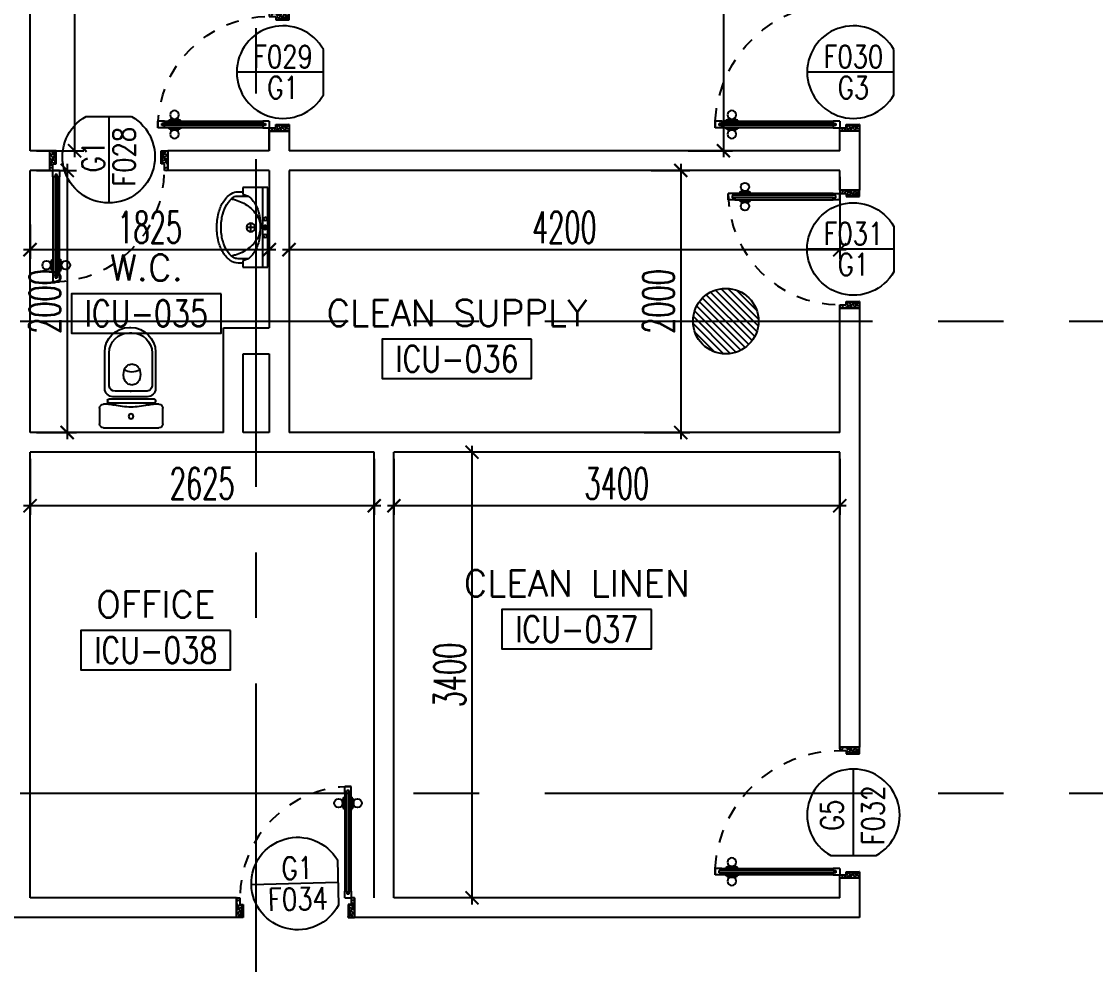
# Model space of a CAD drawing. Extents: x 276011.4 to 276105.3, y 57291.9 to 57371.4.
# Drawn here: x 276036.59 to 276044.78, y 57308.25 to 57315.45 of the extents above; entities that cross this region are included whole.
import ezdxf
from ezdxf.enums import TextEntityAlignment as Align

# ---------------------------------------------------------------- set-up
doc = ezdxf.new("R2010")
doc.units = 0
doc.header["$MEASUREMENT"] = 0
doc.header["$PDMODE"] = 34
doc.linetypes.add('CENTERX2', pattern=[4, 2.5, -0.5, 0.5, -0.5])
doc.linetypes.add('HIDDEN', pattern=[0.375, 0.25, -0.125])
doc.layers.get('0').update_dxf_attribs({"linetype": 'CONTINUOUS'})
doc.layers.get('DEFPOINTS').update_dxf_attribs({"linetype": 'CONTINUOUS'})
for name, color, linetype in [('AXES', 11, 'CENTERX2'), ('DIM', 4, 'CONTINUOUS'), ('DOOR', 7, 'CONTINUOUS'), ('DOOR-CR', 2, 'CONTINUOUS'), ('DOOR-NO', 3, 'CONTINUOUS'), ('FIX', 3, 'CONTINUOUS'), ('HAT', 8, 'CONTINUOUS'), ('RM-BOX', 4, 'CONTINUOUS'), ('RM-NAME', 2, 'CONTINUOUS'), ('RM-NO', 2, 'CONTINUOUS'), ('SUNI-FUR', 11, 'CONTINUOUS'), ('WALL', 2, 'CONTINUOUS')]:
    doc.layers.add(name, color=color, linetype=linetype)
doc.styles.add('ROMANS', font='ROMANS.shx', dxfattribs={"width": 0.6})
doc.dimstyles.new('STANDARD in', dxfattribs={"dimtxt": 0.24, "dimasz": 0.1, "dimexe": 0.07, "dimexo": 0.05, "dimgap": 0.05, "dimtad": 1, "dimdec": 0, "dimlfac": 1000, "dimzin": 0, "dimdsep": 46, "dimtxsty": 'ROMANS', "dimblk": 'ARCHTICK', "dimcen": 0.05, "dimdle": 0.05, "dimclrd": 4, "dimclre": 4, "dimclrt": 2, "dimadec": 0, "dimazin": 0, "dimtfac": 1, "dimtdec": 0, "dimtmove": 2, "dimatfit": 3, "dimfxl": 0, "dimtolj": 1, "dimtzin": 0, "dimarcsym": 0})

# ---------------------------------------------------------------- blocks, each defined once
blk = doc.blocks.new('DD1')
at = {"layer": 'DOOR-CR'}
blk.add_line((-307.6, 0), (352.8, 0), dxfattribs=at)
blk.add_lwpolyline([(-307.6, -172.9, 3.820224), (-307.6, 172.9)], format="xyb", close=True, dxfattribs=at)
at = {"layer": 'DOOR-NO', "color": 255, "style": 'ROMANS', "width": 0.8}
for tag, p in [('G', (0, 183.5)), ('000', (0, -141.4))]:
    blk.add_attdef(tag, text='', height=204, dxfattribs=at).set_placement(p, align=Align.MIDDLE)
blk = doc.blocks.new('DOOR90')
at = {"layer": 'DOOR', "color": 0, "linetype": 'ByBlock'}
for p, q in [((-150, 0), (-150, -25)), ((-150, 0), (0, 0)), ((0, -50), (0, 0)), ((-1000, -25), (-1000, -75)), ((-1000, -75), (-1000, -25)), ((-950, -25), (-1000, -25)), ((-950, -75), (-1000, -75)), ((-970, -42), (-970, -58)), ((-950, -42), (-970, -42)), ((-950, -58), (-970, -58)), ((-950, -25), (-950, -42)), ((-950, -58), (-950, -75)), ((-917.6, -25), (-917.6, -17.8)), ((-827.6, -17.8), (-917.6, -17.8)), ((-917.6, -75), (-917.6, -82.2)), ((-905, -17.8), (-905, -8.8)), ((-905, -8.8), (-840.2, -8.8)), ((-905, -17.8), (-840.2, -17.8)), ((-840.2, -17.8), (-840.2, -8.8)), ((-827.6, -25), (-827.6, -17.8)), ((-827.6, -75), (-827.6, -82.2)), ((-200, -42), (-200, -25)), ((-200, -25), (-150, -25)), ((-180, -42), (-200, -42)), ((-200, -75), (-200, -58)), ((-200, -58), (-180, -58)), ((-150, -75), (-200, -75)), ((-180, -58), (-180, -42)), ((-150, -75), (-150, -25)), ((-150, -25), (-100, -25)), ((-100, -25), (-100, -50)), ((-100, -50), (0, -50)), ((-827.6, -82.2), (-917.6, -82.2)), ((-905, -82.2), (-905, -91.2)), ((-905, -82.2), (-840.2, -82.2)), ((-905, -91.2), (-840.2, -91.2)), ((-840.2, -82.2), (-840.2, -91.2)), ((-150, -900), (-150, -875)), ((-150, -875), (-100, -875)), ((0, -900), (-150, -900)), ((-150, -900), (0, -900)), ((-100, -850), (0, -850)), ((-100, -875), (-100, -850)), ((0, -850), (0, -900))]:
    blk.add_line(p, q, dxfattribs=at)
at = {"layer": 'DOOR', "color": 9, "linetype": 'ByBlock'}
for p, q in [((0, -50), (-113.7, 0)), ((0, -50), (-40.1, 0)), ((0, -50), (-100, -36.6)), ((0, -850), (-113.7, -900)), ((0, -850), (-100, -863.4)), ((0, -850), (-40.1, -900))]:
    blk.add_line(p, q, dxfattribs=at)
at = {"layer": 'DOOR', "linetype": 'ByBlock'}
for p, q in [((-200, -25), (-950, -25)), ((-200, -42), (-950, -42)), ((-200, -58), (-950, -58)), ((-950, -75), (-200, -75))]:
    blk.add_line(p, q, dxfattribs=at)
at = {"layer": 'DOOR', "color": 0, "linetype": 'ByBlock'}
for centre in [(-872.6, 23.5), (-872.6, -123.5)]:
    blk.add_circle(centre, 32.4, dxfattribs=at)
at = {"layer": 'DOOR', "color": 9, "linetype": 'ByBlock'}
for centre, radius, start, end in [((0, -50), 154.4, 161.10529, 166.28577), ((0, -50), 134.4, 158.15985, 169.28002), ((0, -50), 94.4, 148.01819, 180), ((0, -50), 74.4, 137.77643, 180), ((0, -50), 114.4, 154.08384, 167.37743), ((0, -50), 54.4, 113.20738, 180), ((0, -50), 34.4, 90, 180), ((0, -50), 14.4, 90, 180), ((0, -850), 154.4, 193.71423, 198.89471), ((0, -850), 134.4, 190.71998, 201.84015), ((0, -850), 94.4, 180, 211.98181), ((0, -850), 74.4, 180, 222.22357), ((0, -850), 54.4, 180, 246.79262), ((0, -850), 34.4, 180, 270), ((0, -850), 14.4, 180, 270)]:
    blk.add_arc(centre, radius, start, end, dxfattribs=at)
at = {"layer": 'DOOR', "linetype": 'HIDDEN', "ltscale": 0.5}
blk.add_arc((-150, -25), 850, 180, 270, dxfattribs=at)
blk = doc.blocks.new('3')
at = {"layer": 'FIX', "linetype": 'Continuous'}
for p, q in [((-0.3039, -0.1919), (-0.3039, 0)), ((-0.3039, 0), (0.3039, 0)), ((0.3039, 0), (0.3039, -0.1919)), ((-0.3039, -0.039), (0.3039, -0.039)), ((-0.0156, -0.021), (0.0155, -0.021)), ((0, -0.0055), (0, -0.0366)), ((-0.2387, -0.1496), (-0.2537, -0.1919)), ((-0.2389, -0.15), (-0.2389, -0.2275)), ((-0.0325, -0.13), (0.0325, -0.13)), ((0, -0.0975), (0, -0.1625)), ((0.2537, -0.1919), (0.2387, -0.1496)), ((0.2389, -0.2275), (0.2389, -0.15)), ((-0.2537, -0.1919), (-0.3039, -0.1919)), ((-0.2714, -0.1919), (-0.2714, -0.2275)), ((0.3039, -0.1919), (0.2537, -0.1919)), ((0.2714, -0.2275), (0.2714, -0.1919))]:
    blk.add_line(p, q, dxfattribs=at)
for centre, radius in [((-0.065, -0.021), 0.0124), ((0, -0.021), 0.0155), ((0.065, -0.021), 0.0124), ((0, -0.13), 0.0325)]:
    blk.add_circle(centre, radius, dxfattribs=at)
for centre, radius, start, end in [((-0.0338, -0.3673), 0.3061, 101.93634, 117.03767), ((0.0403, -0.2967), 0.2498, 119.72362, 144.03917), ((0, -0.5271), 0.4694, 90, 101.93634), ((-0.0031, -0.2275), 0.1682, 88.83225, 118.55587), ((0.0078, -0.528), 0.4705, 79.01047, 90.9468), ((0.012, -0.189), 0.1301, 60.55458, 95.14645), ((-0.0537, -0.3121), 0.2697, 36.94223, 61.25778), ((0.028, -0.3651), 0.3068, 61.81222, 76.91355), ((-0.0851, -0.2667), 0.1932, 117.03767, 142.6695), ((0.104, -0.3429), 0.3284, 144.03917, 163.27388), ((-0.104, -0.3429), 0.3284, 16.72612, 35.96083), ((0.0851, -0.2667), 0.1932, 37.3305, 62.96233), ((-0.1708, -0.2275), 0.1005, 180, 214.67303), ((-0.1708, -0.2275), 0.068, 180, 214.67303), ((0.1868, -0.2338), 0.0525, 326.79159, 6.91072), ((0.1911, -0.2352), 0.0807, 325.32697, 5.44611), ((-0.0893, -0.1711), 0.1997, 214.67303, 239.08672), ((-0.0893, -0.1711), 0.1672, 214.67303, 239.08672), ((0.2045, -0.3731), 0.4333, 163.27388, 167.26414), ((-0.0354, -0.0811), 0.2721, 239.08672, 256.06993), ((0.0354, -0.0811), 0.2721, 283.93007, 300.91328), ((0.0828, -0.1603), 0.1798, 300.91328, 325.32697), ((0.0828, -0.1603), 0.2123, 300.91328, 325.32697), ((-0.2045, -0.3731), 0.4333, 12.62498, 16.72612), ((-0.0354, -0.0811), 0.3046, 239.08672, 256.06993), ((0, 0.0617), 0.4517, 256.06993, 270), ((0, 0.0617), 0.4192, 256.06993, 270), ((0, 0.0617), 0.4192, 270, 283.93007), ((0, 0.0617), 0.4517, 270, 283.93007), ((0.0354, -0.0811), 0.3046, 283.93007, 300.91328)]:
    blk.add_arc(centre, radius, start, end, dxfattribs=at)
blk = doc.blocks.new('2')
at = {"layer": 'FIX', "linetype": 'Continuous'}
for p, q in [((0.0137, 0.765), (0.0041, 0.765)), ((0.0144, 0.7241), (-0.0048, 0.7241)), ((-0.1849, 0.576), (-0.1849, 0.2998)), ((0.2027, 0.2998), (0.2027, 0.576)), ((-0.1587, 0.5702), (-0.1587, 0.3197)), ((0.1683, 0.3197), (0.1683, 0.5702)), ((-0.0651, 0.438), (-0.0703, 0.4064)), ((-0.005, 0.4872), (-0.0292, 0.4813)), ((0.0193, 0.4813), (-0.005, 0.4872)), ((0.0603, 0.4064), (0.0551, 0.438)), ((-0.0703, 0.4064), (-0.0651, 0.3747)), ((-0.0292, 0.3314), (-0.005, 0.3255)), ((-0.005, 0.3255), (0.0193, 0.3314)), ((0.0565, 0.3772), (0.0603, 0.4064)), ((-0.1129, 0.2792), (0.0084, 0.2792)), ((0.0012, 0.2792), (0.1226, 0.2792)), ((0.0084, 0.2792), (0.0012, 0.2792)), ((-0.2113, 0.1798), (-0.1699, 0.1798)), ((-0.1863, 0.1994), (-0.1863, 0.2076)), ((-0.1763, 0.2176), (0.1724, 0.2176)), ((0.1724, 0.1894), (-0.1763, 0.1894)), ((-0.1219, 0.2368), (0.0089, 0.2368)), ((0.0089, 0.2368), (0.1397, 0.2368)), ((0.1743, 0.1798), (0.2113, 0.1798)), ((0.1743, 0.1798), (0.1743, 0.1798)), ((0.1824, 0.2076), (0.1824, 0.1994)), ((-0.2413, 0.03), (-0.2413, 0.1498)), ((0.2413, 0.1498), (0.2413, 0.03)), ((0.2113, 0), (-0.2113, 0))]:
    blk.add_line(p, q, dxfattribs=at)
blk.add_circle((0.0019, 0.0872), 0.0184, dxfattribs=at)
for centre, radius, start, end in [((0.0041, 0.576), 0.189, 90, 180), ((0.0137, 0.576), 0.189, 0, 90), ((-0.0048, 0.5702), 0.1539, 90, 180), ((0.0144, 0.5702), 0.1539, 0, 90), ((0.0126, 0.412), 0.082, 141.07583, 161.50405), ((-0.0074, 0.5367), 0.1117, 239.42337, 302.91619), ((0.0019, 0.4207), 0.0682, 117.15318, 141.07583), ((-0.0119, 0.4207), 0.0682, 38.92417, 62.84682), ((-0.0226, 0.412), 0.082, 18.49595, 38.92417), ((0.0126, 0.4007), 0.082, 198.49595, 218.92417), ((0.0019, 0.392), 0.0682, 218.92417, 242.84682), ((-0.0119, 0.392), 0.0682, 297.15318, 321.07583), ((-0.0289, 0.4058), 0.0901, 321.07583, 341.50405), ((-0.1219, 0.2998), 0.063, 180, 270), ((-0.1156, 0.3224), 0.0432, 183.51288, 273.51288), ((0.1252, 0.3224), 0.0432, 266.48712, 356.48712), ((0.1397, 0.2998), 0.063, 270, 0), ((-0.2113, 0.1498), 0.03, 90, 180), ((-0.1763, 0.2076), 0.01, 90, 180), ((-0.1763, 0.1994), 0.01, 180, 270), ((-0.2015, -0.2523), 0.4332, 79.75352, 85.81091), ((0.0746, 1.126), 0.9726, 258.19384, 265.73474), ((-0.0701, 1.126), 0.9726, 274.26526, 281.80616), ((0.2059, -0.2523), 0.4332, 94.18909, 100.24648), ((0.1724, 0.2076), 0.01, 0, 90), ((0.1724, 0.1994), 0.01, 270, 0), ((0.2113, 0.1498), 0.03, 0, 90), ((-0.2113, 0.03), 0.03, 180, 270), ((0.2113, 0.03), 0.03, 270, 0)]:
    blk.add_arc(centre, radius, start, end, dxfattribs=at)
blk = doc.blocks.new('_ARCHTICK')
at = {"color": 0, "linetype": 'ByBlock', "const_width": 0.15}
blk.add_lwpolyline([(-0.5, -0.5), (0.5, 0.5)], dxfattribs=at)
blk = doc.blocks.new('*D297')
at = {"layer": 'DEFPOINTS', "color": 0, "linetype": 'ByBlock', "ltscale": 0.3}
for p in [(276041.619, 57317.8629), (276041.619, 57314.4629), (276041.9386, 57314.4629)]:
    blk.add_point(p, dxfattribs=at)
at = {"layer": 'DIM', "color": 4, "linetype": 'ByBlock', "lineweight": -2, "ltscale": 0.3}
for p, q in [((276041.9386, 57317.9129), (276041.9386, 57314.4129)), ((276041.669, 57317.8629), (276042.0086, 57317.8629)), ((276041.669, 57314.4629), (276042.0086, 57314.4629))]:
    blk.add_line(p, q, dxfattribs=at)
at = {"layer": 'DIM', "color": 4, "linetype": 'ByBlock', "lineweight": -2, "ltscale": 0.3, "xscale": 0.1, "yscale": 0.1, "zscale": 0.1}
for p, rotation in [((276041.9386, 57317.8629), 90), ((276041.9386, 57314.4629), 270)]:
    blk.add_blockref('_ARCHTICK', p, dxfattribs=dict(at, rotation=rotation))
at = {"layer": 'DIM', "color": 2, "linetype": 'ByBlock', "ltscale": 0.3, "insert": (276041.7686, 57316.1629), "char_height": 0.24, "attachment_point": 5, "rotation": 90, "style": 'ROMANS'}
blk.add_mtext('\\A1;3400', dxfattribs=at)
blk = doc.blocks.new('*D296')
at = {"layer": 'DEFPOINTS', "color": 0, "linetype": 'ByBlock', "ltscale": 0.3}
for p in [(276041.3375, 57314.3129), (276041.2847, 57312.3129), (276041.6132, 57312.3129)]:
    blk.add_point(p, dxfattribs=at)
at = {"layer": 'DIM', "color": 4, "linetype": 'ByBlock', "lineweight": -2, "ltscale": 0.3}
for p, q in [((276041.6132, 57314.3629), (276041.6132, 57312.2629)), ((276041.3875, 57314.3129), (276041.6832, 57314.3129)), ((276041.3347, 57312.3129), (276041.6832, 57312.3129))]:
    blk.add_line(p, q, dxfattribs=at)
at = {"layer": 'DIM', "color": 4, "linetype": 'ByBlock', "lineweight": -2, "ltscale": 0.3, "xscale": 0.1, "yscale": 0.1, "zscale": 0.1}
for p, rotation in [((276041.6132, 57314.3129), 90), ((276041.6132, 57312.3129), 270)]:
    blk.add_blockref('_ARCHTICK', p, dxfattribs=dict(at, rotation=rotation))
at = {"layer": 'DIM', "color": 2, "linetype": 'ByBlock', "ltscale": 0.3, "insert": (276041.4432, 57313.3129), "char_height": 0.24, "attachment_point": 5, "rotation": 90, "style": 'ROMANS'}
blk.add_mtext('\\A1;2000', dxfattribs=at)
blk = doc.blocks.new('*D285')
at = {"layer": 'DEFPOINTS', "color": 0, "linetype": 'ByBlock', "ltscale": 0.3}
for p in [(276036.6505, 57314.3129), (276036.6505, 57312.3129), (276036.934, 57312.3129)]:
    blk.add_point(p, dxfattribs=at)
at = {"layer": 'DIM', "color": 4, "linetype": 'ByBlock', "lineweight": -2, "ltscale": 0.3}
for p, q in [((276036.934, 57314.3629), (276036.934, 57312.2629)), ((276036.7005, 57314.3129), (276037.004, 57314.3129)), ((276036.7005, 57312.3129), (276037.004, 57312.3129))]:
    blk.add_line(p, q, dxfattribs=at)
at = {"layer": 'DIM', "color": 4, "linetype": 'ByBlock', "lineweight": -2, "ltscale": 0.3, "xscale": 0.1, "yscale": 0.1, "zscale": 0.1}
for p, rotation in [((276036.934, 57314.3129), 90), ((276036.934, 57312.3129), 270)]:
    blk.add_blockref('_ARCHTICK', p, dxfattribs=dict(at, rotation=rotation))
at = {"layer": 'DIM', "color": 2, "linetype": 'ByBlock', "ltscale": 0.3, "insert": (276036.764, 57313.3129), "char_height": 0.24, "attachment_point": 5, "rotation": 90, "style": 'ROMANS'}
blk.add_mtext('\\A1;2000', dxfattribs=at)
blk = doc.blocks.new('*D284')
at = {"layer": 'DEFPOINTS', "color": 0, "linetype": 'ByBlock', "ltscale": 0.3}
for p in [(276038.4755, 57314.3129), (276036.6505, 57313.9509), (276038.4755, 57313.7083)]:
    blk.add_point(p, dxfattribs=at)
at = {"layer": 'DIM', "color": 4, "linetype": 'ByBlock', "lineweight": -2, "ltscale": 0.3}
for p, q in [((276038.4755, 57314.2629), (276038.4755, 57313.6383)), ((276036.6505, 57313.9009), (276036.6505, 57313.6383)), ((276036.6005, 57313.7083), (276038.5255, 57313.7083))]:
    blk.add_line(p, q, dxfattribs=at)
at = {"layer": 'DIM', "color": 4, "linetype": 'ByBlock', "lineweight": -2, "ltscale": 0.3, "xscale": 0.1, "yscale": 0.1, "zscale": 0.1, "rotation": 180}
blk.add_blockref('_ARCHTICK', (276036.6505, 57313.7083), dxfattribs=at)
at = {"layer": 'DIM', "color": 4, "linetype": 'ByBlock', "lineweight": -2, "ltscale": 0.3, "xscale": 0.1, "yscale": 0.1, "zscale": 0.1}
blk.add_blockref('_ARCHTICK', (276038.4755, 57313.7083), dxfattribs=at)
at = {"layer": 'DIM', "color": 2, "linetype": 'ByBlock', "ltscale": 0.3, "insert": (276037.563, 57313.8783), "char_height": 0.24, "attachment_point": 5, "style": 'ROMANS'}
blk.add_mtext('\\A1;1825', dxfattribs=at)
blk = doc.blocks.new('*D282')
at = {"layer": 'DEFPOINTS', "color": 0, "linetype": 'ByBlock', "ltscale": 0.3}
for p in [(276036.6505, 57317.8629), (276036.6505, 57314.4629), (276036.9901, 57314.4629)]:
    blk.add_point(p, dxfattribs=at)
at = {"layer": 'DIM', "color": 4, "linetype": 'ByBlock', "lineweight": -2, "ltscale": 0.3}
for p, q in [((276036.9901, 57317.9129), (276036.9901, 57314.4129)), ((276036.7005, 57317.8629), (276037.0601, 57317.8629)), ((276036.7005, 57314.4629), (276037.0601, 57314.4629))]:
    blk.add_line(p, q, dxfattribs=at)
at = {"layer": 'DIM', "color": 4, "linetype": 'ByBlock', "lineweight": -2, "ltscale": 0.3, "xscale": 0.1, "yscale": 0.1, "zscale": 0.1}
for p, rotation in [((276036.9901, 57317.8629), 90), ((276036.9901, 57314.4629), 270)]:
    blk.add_blockref('_ARCHTICK', p, dxfattribs=dict(at, rotation=rotation))
at = {"layer": 'DIM', "color": 2, "linetype": 'ByBlock', "ltscale": 0.3, "insert": (276036.8201, 57316.1629), "char_height": 0.24, "attachment_point": 5, "rotation": 90, "style": 'ROMANS'}
blk.add_mtext('\\A1;3400', dxfattribs=at)
blk = doc.blocks.new('*D281')
at = {"layer": 'DEFPOINTS', "color": 0, "linetype": 'ByBlock', "ltscale": 0.3}
for p in [(276038.6255, 57314.3129), (276042.8255, 57314.3129), (276042.8255, 57313.7083)]:
    blk.add_point(p, dxfattribs=at)
at = {"layer": 'DIM', "color": 4, "linetype": 'ByBlock', "lineweight": -2, "ltscale": 0.3}
for p, q in [((276038.6255, 57314.2629), (276038.6255, 57313.6383)), ((276042.8255, 57314.2629), (276042.8255, 57313.6383)), ((276038.5755, 57313.7083), (276042.8755, 57313.7083))]:
    blk.add_line(p, q, dxfattribs=at)
at = {"layer": 'DIM', "color": 4, "linetype": 'ByBlock', "lineweight": -2, "ltscale": 0.3, "xscale": 0.1, "yscale": 0.1, "zscale": 0.1, "rotation": 180}
blk.add_blockref('_ARCHTICK', (276038.6255, 57313.7083), dxfattribs=at)
at = {"layer": 'DIM', "color": 4, "linetype": 'ByBlock', "lineweight": -2, "ltscale": 0.3, "xscale": 0.1, "yscale": 0.1, "zscale": 0.1}
blk.add_blockref('_ARCHTICK', (276042.8255, 57313.7083), dxfattribs=at)
at = {"layer": 'DIM', "color": 2, "linetype": 'ByBlock', "ltscale": 0.3, "insert": (276040.7255, 57313.8783), "char_height": 0.24, "attachment_point": 5, "style": 'ROMANS'}
blk.add_mtext('\\A1;4200', dxfattribs=at)
blk = doc.blocks.new('*D280')
at = {"layer": 'DEFPOINTS', "color": 0, "linetype": 'ByBlock', "ltscale": 0.3}
for p in [(276040.9077, 57312.1629), (276040.0208, 57308.7629), (276040.3646, 57308.7629)]:
    blk.add_point(p, dxfattribs=at)
at = {"layer": 'DIM', "color": 4, "linetype": 'ByBlock', "lineweight": -2, "ltscale": 0.3}
for p, q in [((276040.8577, 57312.1629), (276039.9508, 57312.1629)), ((276040.0208, 57312.2129), (276040.0208, 57308.7129)), ((276040.3146, 57308.7629), (276039.9508, 57308.7629))]:
    blk.add_line(p, q, dxfattribs=at)
at = {"layer": 'DIM', "color": 4, "linetype": 'ByBlock', "lineweight": -2, "ltscale": 0.3, "xscale": 0.1, "yscale": 0.1, "zscale": 0.1}
for p, rotation in [((276040.0208, 57312.1629), 90), ((276040.0208, 57308.7629), 270)]:
    blk.add_blockref('_ARCHTICK', p, dxfattribs=dict(at, rotation=rotation))
at = {"layer": 'DIM', "color": 2, "linetype": 'ByBlock', "ltscale": 0.3, "insert": (276039.8508, 57310.4629), "char_height": 0.24, "attachment_point": 5, "rotation": 90, "style": 'ROMANS'}
blk.add_mtext('\\A1;3400', dxfattribs=at)
blk = doc.blocks.new('*D279')
at = {"layer": 'DEFPOINTS', "color": 0, "linetype": 'ByBlock', "ltscale": 0.3}
for p in [(276039.4255, 57312.1629), (276042.8255, 57312.1629), (276039.4255, 57311.7547)]:
    blk.add_point(p, dxfattribs=at)
at = {"layer": 'DIM', "color": 4, "linetype": 'ByBlock', "lineweight": -2, "ltscale": 0.3}
for p, q in [((276039.4255, 57312.1129), (276039.4255, 57311.6847)), ((276042.8255, 57312.1129), (276042.8255, 57311.6847)), ((276042.8755, 57311.7547), (276039.3755, 57311.7547))]:
    blk.add_line(p, q, dxfattribs=at)
at = {"layer": 'DIM', "color": 4, "linetype": 'ByBlock', "lineweight": -2, "ltscale": 0.3, "xscale": 0.1, "yscale": 0.1, "zscale": 0.1, "rotation": 180}
blk.add_blockref('_ARCHTICK', (276039.4255, 57311.7547), dxfattribs=at)
at = {"layer": 'DIM', "color": 4, "linetype": 'ByBlock', "lineweight": -2, "ltscale": 0.3, "xscale": 0.1, "yscale": 0.1, "zscale": 0.1}
blk.add_blockref('_ARCHTICK', (276042.8255, 57311.7547), dxfattribs=at)
at = {"layer": 'DIM', "color": 2, "linetype": 'ByBlock', "ltscale": 0.3, "insert": (276041.1255, 57311.9247), "char_height": 0.24, "attachment_point": 5, "style": 'ROMANS'}
blk.add_mtext('\\A1;3400', dxfattribs=at)
blk = doc.blocks.new('*D278')
at = {"layer": 'DEFPOINTS', "color": 0, "linetype": 'ByBlock', "ltscale": 0.3}
for p in [(276036.6505, 57312.1629), (276039.2755, 57312.1629), (276036.6505, 57311.7547)]:
    blk.add_point(p, dxfattribs=at)
at = {"layer": 'DIM', "color": 4, "linetype": 'ByBlock', "lineweight": -2, "ltscale": 0.3}
for p, q in [((276036.6505, 57312.1129), (276036.6505, 57311.6847)), ((276039.2755, 57312.1129), (276039.2755, 57311.6847)), ((276039.3255, 57311.7547), (276036.6005, 57311.7547))]:
    blk.add_line(p, q, dxfattribs=at)
at = {"layer": 'DIM', "color": 4, "linetype": 'ByBlock', "lineweight": -2, "ltscale": 0.3, "xscale": 0.1, "yscale": 0.1, "zscale": 0.1, "rotation": 180}
blk.add_blockref('_ARCHTICK', (276036.6505, 57311.7547), dxfattribs=at)
at = {"layer": 'DIM', "color": 4, "linetype": 'ByBlock', "lineweight": -2, "ltscale": 0.3, "xscale": 0.1, "yscale": 0.1, "zscale": 0.1}
blk.add_blockref('_ARCHTICK', (276039.2755, 57311.7547), dxfattribs=at)
at = {"layer": 'DIM', "color": 2, "linetype": 'ByBlock', "ltscale": 0.3, "insert": (276037.963, 57311.9247), "char_height": 0.24, "attachment_point": 5, "style": 'ROMANS'}
blk.add_mtext('\\A1;2625', dxfattribs=at)
blk = doc.blocks.new('DOOR-10')
at = {"layer": 'DOOR', "color": 0, "linetype": 'ByBlock'}
for p, q in [((-25.7, 1100), (-75.7, 1100)), ((-75.7, 1100), (-25.7, 1100)), ((-75.7, 1050), (-75.7, 1100)), ((-42.7, 1070), (-58.7, 1070)), ((-58.7, 1050), (-58.7, 1070)), ((-42.7, 1050), (-42.7, 1070)), ((-25.7, 1050), (-25.7, 1100)), ((-82.9, 1005), (-91.9, 1005)), ((-91.9, 1005), (-91.9, 940.2)), ((-75.7, 1017.6), (-82.9, 1017.6)), ((-82.9, 927.6), (-82.9, 1017.6)), ((-82.9, 1005), (-82.9, 940.2)), ((-58.7, 1050), (-75.7, 1050)), ((-25.7, 1050), (-42.7, 1050)), ((-25.7, 1017.6), (-18.5, 1017.6)), ((-18.5, 927.6), (-18.5, 1017.6)), ((-18.5, 1005), (-9.5, 1005)), ((-18.5, 1005), (-18.5, 940.2)), ((-9.5, 1005), (-9.5, 940.2)), ((-82.9, 940.2), (-91.9, 940.2)), ((-75.7, 927.6), (-82.9, 927.6)), ((-25.7, 927.6), (-18.5, 927.6)), ((-18.5, 940.2), (-9.5, 940.2)), ((-75.7, 200), (-58.7, 200)), ((-75.7, 150), (-75.7, 200)), ((-58.7, 200), (-58.7, 180)), ((-58.7, 180), (-42.7, 180)), ((-42.7, 200), (-25.7, 200)), ((-42.7, 180), (-42.7, 200)), ((-25.7, 200), (-25.7, 150)), ((-1000.7, 0), (-1000.7, 150)), ((-1000.7, 150), (-975.7, 150)), ((-1000.7, 150), (-1000.7, 0)), ((-975.7, 150), (-975.7, 100)), ((-975.7, 100), (-950.7, 100)), ((-950.7, 100), (-950.7, 0)), ((-75.7, 150), (-25.7, 150)), ((-50.7, 100), (-50.7, 0)), ((-25.7, 100), (-50.7, 100)), ((-0.7, 150), (-25.7, 150)), ((-25.7, 150), (-25.7, 100)), ((-950.7, 0), (-1000.7, 0)), ((-50.7, 0), (-0.7, 0))]:
    blk.add_line(p, q, dxfattribs=at)
at = {"layer": 'DOOR', "linetype": 'ByBlock'}
for p, q in [((-75.7, 1050), (-75.7, 200)), ((-58.7, 200), (-58.7, 1050)), ((-42.7, 200), (-42.7, 1050)), ((-25.7, 200), (-25.7, 1050))]:
    blk.add_line(p, q, dxfattribs=at)
at = {"layer": 'DOOR', "color": 9, "linetype": 'ByBlock'}
for p, q in [((-950.7, 0), (-1000.7, 113.7)), ((-950.7, 0), (-964.1, 100)), ((-50.7, 0), (-0.7, 113.7)), ((-50.7, 0), (-37.3, 100)), ((-0.7, 0), (-0.7, 150)), ((-950.7, 0), (-1000.7, 40.1)), ((-50.7, 0), (-0.7, 40.1))]:
    blk.add_line(p, q, dxfattribs=at)
at = {"layer": 'DOOR', "color": 0, "linetype": 'ByBlock'}
for centre in [(-124.2, 972.6), (22.8, 972.6)]:
    blk.add_circle(centre, 32.4, dxfattribs=at)
at = {"layer": 'DOOR', "linetype": 'HIDDEN', "ltscale": 0.5}
blk.add_arc((-23.4, 149.1), 952.3, 93.14816, 179.94816, dxfattribs=at)
at = {"layer": 'DOOR', "color": 9, "linetype": 'ByBlock'}
for centre, radius, start, end in [((-950.7, 0), 154.4, 103.71423, 108.89471), ((-950.7, 0), 134.4, 100.71998, 111.84015), ((-950.7, 0), 94.4, 90, 121.98181), ((-50.7, 0), 94.4, 58.01819, 90), ((-50.7, 0), 134.4, 68.15985, 79.28002), ((-50.7, 0), 114.4, 64.08384, 77.37743), ((-50.7, 0), 154.4, 71.10529, 76.28577), ((-950.7, 0), 74.4, 90, 132.22357), ((-950.7, 0), 54.4, 90, 156.79262), ((-950.7, 0), 34.4, 90, 180), ((-950.7, 0), 14.4, 90, 180), ((-50.7, 0), 74.4, 47.77643, 90), ((-50.7, 0), 54.4, 23.20738, 90), ((-50.7, 0), 34.4, 0, 90), ((-50.7, 0), 14.4, 0, 90)]:
    blk.add_arc(centre, radius, start, end, dxfattribs=at)
blk = doc.blocks.new('RM1')
at = {"layer": 'RM-BOX'}
blk.add_lwpolyline([(569.9, -200), (-569.9, -200), (-569.9, -500), (569.9, -500)], close=True, dxfattribs=at)
at = {"layer": 'RM-NAME', "style": 'ROMANS'}
for tag, p in [('ROOMNAME1', (0, 323.8)), ('ROOMNAME2', (0, 0))]:
    blk.add_attdef(tag, text='', height=200, dxfattribs=at).set_placement(p, align=Align.MIDDLE)
at = {"layer": 'RM-NO', "style": 'ROMANS', "width": 0.8}
blk.add_attdef('ROOMNO', text='', height=200, dxfattribs=at).set_placement((0, -350), align=Align.MIDDLE)

msp = doc.modelspace()

# ---------------------------------------------------------------- hatches: boundary and pattern name
at = {"layer": 'HAT'}
h = msp.add_hatch(dxfattribs=at)
h.set_pattern_fill('ANSI31', color=256, scale=0.3, style=0)
h.set_pattern_definition([(135, (276103.196902, 57269.528483), (0.026516504, 0.026516504), [])])
h.paths.add_polyline_path([(276042.2066, 57313.1629), (276041.9566, 57313.1629), (276041.9566, 57313.4129, -0.414214)])
h.paths.add_polyline_path([(276041.9566, 57313.4129), (276041.9566, 57313.1629), (276041.7066, 57313.1629, -0.414214)])
h.paths.add_polyline_path([(276041.7066, 57313.1629), (276041.9566, 57313.1629), (276041.9566, 57312.9129, -0.414214)])
h.paths.add_polyline_path([(276041.9566, 57313.1629), (276042.2066, 57313.1629, -0.414214), (276041.9566, 57312.9129)])

# ---------------------------------------------------------------- linework, layer by layer
at = {"layer": 'AXES'}
for p, q in [((276038.3755, 57291.8986), (276038.3755, 57370.7113)), ((276038.3755, 57291.8986), (276038.3755, 57370.7113)), ((276036.5755, 57313.1629), (276052.7755, 57313.1629)), ((276036.5755, 57309.5629), (276052.5288, 57309.5629))]:
    msp.add_line(p, q, dxfattribs=at)
at = {"layer": 'WALL'}
for p, q in [((276036.6505, 57314.4629), (276036.6505, 57317.8629)), ((276038.4755, 57314.4629), (276038.4755, 57314.6129)), ((276038.6255, 57314.6129), (276038.4755, 57314.6129)), ((276038.4755, 57314.6129), (276038.4755, 57314.4629)), ((276038.6255, 57314.6129), (276038.6255, 57314.4629)), ((276042.8255, 57314.4629), (276042.8255, 57314.6129)), ((276042.9755, 57314.6129), (276042.8255, 57314.6129)), ((276042.9755, 57314.6129), (276042.9755, 57314.1629)), ((276036.8005, 57314.4629), (276036.6505, 57314.4629)), ((276036.8005, 57314.3129), (276036.8005, 57314.4629)), ((276037.7005, 57314.3129), (276037.7005, 57314.4629)), ((276038.4755, 57314.4629), (276037.7005, 57314.4629)), ((276042.8255, 57314.4629), (276038.6255, 57314.4629)), ((276036.8005, 57314.3129), (276036.6505, 57314.3129)), ((276036.6505, 57312.3129), (276036.6505, 57314.3129)), ((276038.4755, 57314.3129), (276037.7005, 57314.3129)), ((276038.4755, 57314.3129), (276038.4755, 57313.1129)), ((276042.8255, 57314.3129), (276038.6255, 57314.3129)), ((276038.6255, 57314.3129), (276038.6255, 57312.3129)), ((276042.8255, 57314.1629), (276042.8255, 57314.3129)), ((276042.9755, 57314.1629), (276042.8255, 57314.1629)), ((276042.9755, 57313.2629), (276042.8255, 57313.2629)), ((276042.8255, 57312.3129), (276042.8255, 57313.2629)), ((276042.9755, 57313.2629), (276042.9755, 57309.9129)), ((276038.1255, 57312.3129), (276038.1255, 57313.1129)), ((276038.1255, 57313.1129), (276038.4755, 57313.1129)), ((276038.2755, 57312.3129), (276038.2755, 57312.9129)), ((276038.2755, 57312.9129), (276038.4755, 57312.9129)), ((276038.4755, 57312.9129), (276038.4755, 57312.3129)), ((276038.1255, 57312.3129), (276036.6505, 57312.3129)), ((276038.4755, 57312.3129), (276038.2755, 57312.3129)), ((276042.8255, 57312.3129), (276038.6255, 57312.3129)), ((276039.2755, 57312.1629), (276036.6505, 57312.1629)), ((276036.6505, 57308.7629), (276036.6505, 57312.1629)), ((276039.2755, 57308.7629), (276039.2755, 57312.1629)), ((276042.8255, 57312.1629), (276039.4255, 57312.1629)), ((276039.4255, 57308.7629), (276039.4255, 57312.1629)), ((276042.8255, 57309.9129), (276042.8255, 57312.1629)), ((276042.9755, 57309.9129), (276042.8255, 57309.9129)), ((276042.8255, 57308.7629), (276042.8255, 57308.9129)), ((276042.9755, 57308.9129), (276042.8255, 57308.9129)), ((276042.9755, 57308.9129), (276042.9755, 57308.6129)), ((276038.2255, 57308.7629), (276036.6505, 57308.7629)), ((276038.2255, 57308.6129), (276038.2255, 57308.7629)), ((276039.1255, 57308.6129), (276039.1255, 57308.7629)), ((276039.2755, 57308.7629), (276039.2755, 57308.7629)), ((276042.8255, 57308.7629), (276039.4255, 57308.7629)), ((276038.2255, 57308.6129), (276035.0255, 57308.6129)), ((276042.9755, 57308.6129), (276039.1255, 57308.6129))]:
    msp.add_line(p, q, dxfattribs=at)
msp.add_circle((276041.9566, 57313.1629), 0.25, dxfattribs=at)

# ---------------------------------------------------------------- block references
at = {"layer": 'DOOR', "color": 0, "linetype": 'ByBlock', "ltscale": 0.3, "xscale": -0.001, "yscale": 0.001, "zscale": 0.001}
for p, rotation in [((276042.9755, 57314.6122), 90), ((276042.9755, 57308.9122), 90.00000000833765)]:
    msp.add_blockref('DOOR-10', p, dxfattribs=dict(at, rotation=rotation))
at = {"layer": 'DOOR', "color": 0, "linetype": 'ByBlock', "yscale": 0.001, "zscale": 0.001}
for p, xscale, rotation in [((276038.6255, 57314.6129), -0.001, 180), ((276036.8005, 57314.4629), 0.001, 90)]:
    msp.add_blockref('DOOR90', p, dxfattribs=dict(at, xscale=xscale, rotation=rotation))
at = {"layer": 'DOOR', "color": 0, "linetype": 'ByBlock', "xscale": 0.001, "yscale": 0.001, "zscale": 0.001}
msp.add_blockref('DOOR90', (276042.9755, 57314.1629), dxfattribs=at)
at = {"layer": 'DOOR-NO'}
ref = msp.add_blockref('DD1', (276038.58, 57315.0629), dxfattribs=dict(at, xscale=0.001, yscale=0.001, zscale=0.001, rotation=180))
ref.add_attrib('G', 'G1', dxfattribs={"height": 0.17, "style": 'ROMANS', "width": 0.8}).set_placement((276038.58, 57314.945), align=Align.MIDDLE)
ref.add_attrib('000', 'F029', dxfattribs={"height": 0.17, "style": 'ROMANS', "width": 0.8}).set_placement((276038.58, 57315.1808), align=Align.MIDDLE)
ref = msp.add_blockref('DD1', (276042.93, 57315.0629), dxfattribs=dict(at, xscale=0.001, yscale=0.001, zscale=0.001, rotation=180))
ref.add_attrib('G', 'G3', dxfattribs={"height": 0.17, "style": 'ROMANS', "width": 0.8}).set_placement((276042.93, 57314.945), align=Align.MIDDLE)
ref.add_attrib('000', 'F030', dxfattribs={"height": 0.17, "style": 'ROMANS', "width": 0.8}).set_placement((276042.93, 57315.1808), align=Align.MIDDLE)
ref = msp.add_blockref('DD1', (276037.2505, 57314.4174), dxfattribs=dict(at, xscale=-0.001, yscale=0.001, zscale=0.001, rotation=90))
ref.add_attrib('G', 'G1', dxfattribs={"height": 0.17, "rotation": 90, "style": 'ROMANS', "width": 0.8}).set_placement((276037.1326, 57314.4174), align=Align.MIDDLE)
ref.add_attrib('000', 'F028', dxfattribs={"height": 0.17, "rotation": 90, "style": 'ROMANS', "width": 0.8}).set_placement((276037.3684, 57314.4174), align=Align.MIDDLE)
ref = msp.add_blockref('DD1', (276042.93, 57313.7129), dxfattribs=dict(at, xscale=-0.001, yscale=0.001, zscale=0.001))
ref.add_attrib('G', 'F031', dxfattribs={"height": 0.17, "style": 'ROMANS', "width": 0.8}).set_placement((276042.93, 57313.8309), align=Align.MIDDLE)
ref.add_attrib('000', 'G1', dxfattribs={"height": 0.17, "style": 'ROMANS', "width": 0.8}).set_placement((276042.93, 57313.5951), align=Align.MIDDLE)
ref = msp.add_blockref('DD1', (276042.9299, 57309.393), dxfattribs=dict(at, xscale=0.001, yscale=0.001, zscale=0.001, rotation=90.00000000833765))
ref.add_attrib('G', 'G5', dxfattribs={"height": 0.17, "rotation": 90, "style": 'ROMANS', "width": 0.8}).set_placement((276042.7654, 57309.393), align=Align.MIDDLE)
ref.add_attrib('000', 'F032', dxfattribs={"height": 0.17, "rotation": 90, "style": 'ROMANS', "width": 0.8}).set_placement((276043.0798, 57309.393), align=Align.MIDDLE)
at = {"layer": 'RM-NAME', "xscale": 0.001, "yscale": 0.001, "zscale": 0.001}
for p, values in [((276037.5373, 57313.5718), {'ROOMNO': 'ICU-035', 'ROOMNAME2': 'W.C.'}), ((276039.9059, 57313.2257), {'ROOMNO': 'ICU-036', 'ROOMNAME2': 'CLEAN SUPPLY'}), ((276040.8193, 57311.1634), {'ROOMNO': 'ICU-037', 'ROOMNAME2': 'CLEAN LINEN'}), ((276037.609, 57311.003), {'ROOMNO': 'ICU-038', 'ROOMNAME2': 'OFFICE'})]:
    msp.add_blockref('RM1', p, dxfattribs=at).add_auto_attribs(values)
at = {"layer": 'SUNI-FUR', "xscale": -1, "rotation": 270}
msp.add_blockref('3', (276038.465, 57313.8778), dxfattribs=at)
at = {"layer": 'SUNI-FUR', "xscale": -1}
msp.add_blockref('2', (276037.4227, 57312.3495), dxfattribs=at)
at = {"layer": 'WALL', "xscale": 0.001, "yscale": 0.001, "zscale": 0.001, "rotation": 270}
msp.add_blockref('DOOR90', (276039.1255, 57308.6129), dxfattribs=at)
at = {"layer": 'WALL'}
ref = msp.add_blockref('DD1', (276038.6912, 57308.8724), dxfattribs=dict(at, xscale=-0.001, yscale=0.001, zscale=0.001, rotation=1.465394874043708))
ref.add_attrib('G', 'G1', dxfattribs={"layer": 'DOOR-NO', "height": 0.17, "rotation": 1.46539, "style": 'ROMANS', "width": 0.8}).set_placement((276038.6882, 57308.9903), align=Align.MIDDLE)
ref.add_attrib('000', 'F034', dxfattribs={"layer": 'DOOR-NO', "height": 0.17, "rotation": 1.46539, "style": 'ROMANS', "width": 0.8}).set_placement((276038.6942, 57308.7545), align=Align.MIDDLE)

# ---------------------------------------------------------------- dimensions: what is measured, and where the dimension line sits
at = {"layer": 'DIM', "linetype": 'ByBlock', "ltscale": 0.3}
for base, p1, p2, picture, middle in [((276036.9901, 57314.4629), (276036.6505, 57317.8629), (276036.6505, 57314.4629), '*D282', (276036.8201, 57316.1629)), ((276041.9386, 57314.4629), (276041.619, 57317.8629), (276041.619, 57314.4629), '*D297', (276041.7686, 57316.1629)), ((276036.934, 57312.3129), (276036.6505, 57314.3129), (276036.6505, 57312.3129), '*D285', (276036.764, 57313.3129)), ((276041.6132, 57312.3129), (276041.3375, 57314.3129), (276041.2847, 57312.3129), '*D296', (276041.4432, 57313.3129)), ((276040.0208, 57308.7629), (276040.9077, 57312.1629), (276040.3646, 57308.7629), '*D280', (276039.8508, 57310.4629))]:
    dim = msp.add_linear_dim(base=base, p1=p1, p2=p2, angle=90, dimstyle='STANDARD in', dxfattribs=at)
    dim.commit()
    dim.dimension.update_dxf_attribs({"geometry": picture, "text_midpoint": middle})
for base, p1, p2, picture, middle in [((276038.4755, 57313.7083), (276036.6505, 57313.9509), (276038.4755, 57314.3129), '*D284', (276037.563, 57313.8783)), ((276042.8255, 57313.7083), (276038.6255, 57314.3129), (276042.8255, 57314.3129), '*D281', (276040.7255, 57313.8783)), ((276036.6505, 57311.7547), (276039.2755, 57312.1629), (276036.6505, 57312.1629), '*D278', (276037.963, 57311.9247)), ((276039.4255, 57311.7547), (276042.8255, 57312.1629), (276039.4255, 57312.1629), '*D279', (276041.1255, 57311.9247))]:
    dim = msp.add_linear_dim(base=base, p1=p1, p2=p2, dimstyle='STANDARD in', dxfattribs=at)
    dim.commit()
    dim.dimension.update_dxf_attribs({"geometry": picture, "text_midpoint": middle})

doc.saveas('drawing.dxf')
